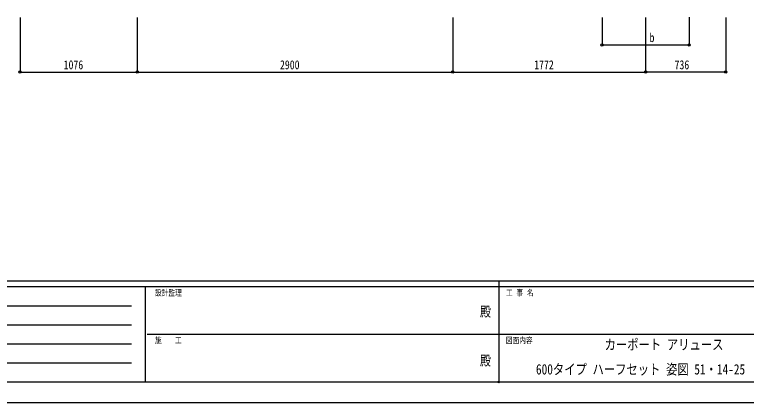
# Model space of a CAD drawing. Units: millimetres, scale not verified. Extents: x -10512 to 10512, y -7425 to 7425.
# Drawn here: x -4461 to 2263, y -7425 to -3863 of the extents above; entities that cross this region are included whole.
import ezdxf
from ezdxf.enums import TextEntityAlignment as Align

# ---------------------------------------------------------------- set-up
doc = ezdxf.new("R2010")
doc.units = ezdxf.units.MM
doc.header["$LTSCALE"] = 30
doc.header["$PDMODE"] = 32
doc.header["$PDSIZE"] = 15
for name, color, linetype in [('0-2_USER1', 3, 'Continuous'), ('0-6_YKK_D', 6, 'Continuous'), ('0-7_YKK_ZWAK', 7, 'Continuous')]:
    doc.layers.add(name, color=color, linetype=linetype)
doc.styles.add('ＭＳ ゴシック', font='')
doc.styles.get('ＭＳ ゴシック').set_extended_font_data('MS Gothic')

msp = doc.modelspace()

# ---------------------------------------------------------------- linework, layer by layer
at = {"layer": '0-6_YKK_D'}
for p, q in [((-4410.19, -3890.74), (-4410.19, -4391.74)), ((-3334.19, -3890.74), (-3334.19, -4391.74)), ((-3334.19, -3890.74), (-3334.19, -4391.74)), ((-434.19, -3890.74), (-434.19, -4391.74)), ((-434.19, -3890.74), (-434.19, -4391.74)), ((937.81, -3890.76), (937.81, -4141.74)), ((1337.81, -3890.74), (1337.81, -4391.74)), ((1337.81, -3890.74), (1337.81, -4391.74)), ((1737.81, -3885.2), (1737.81, -4141.74)), ((2073.81, -3890.74), (2073.81, -4391.74)), ((937.81, -4140.74), (1737.81, -4140.74)), ((-4410.19, -4390.74), (-3334.19, -4390.74)), ((-3334.19, -4390.74), (-434.19, -4390.74)), ((-434.19, -4390.74), (1337.81, -4390.74)), ((2073.81, -4390.74), (1337.81, -4390.74))]:
    msp.add_line(p, q, dxfattribs=at)
for centre in [(937.81, -4140.74), (1737.81, -4140.74), (-4410.19, -4390.74), (-3334.19, -4390.74), (-3334.19, -4390.74), (-434.19, -4390.74), (-434.19, -4390.74), (1337.81, -4390.74), (1337.81, -4390.74), (2073.81, -4390.74)]:
    msp.add_circle(centre, 10.62, dxfattribs=at)
at = {"layer": '0-7_YKK_ZWAK'}
for p, q in [((9737.55, -6312.5), (-9762.45, -6312.5)), ((-12.45, -6312.5), (-12.45, -7237.5)), ((-3262.45, -6362.5), (-9762.45, -6362.5)), ((-3262.45, -6362.5), (-3262.45, -7237.5)), ((-12.45, -6362.5), (-3262.45, -6362.5)), ((3237.55, -6362.5), (-12.45, -6362.5)), ((-9656.2, -6537.5), (-3387.45, -6537.5)), ((-9656.2, -6712.5), (-3387.45, -6712.5)), ((-3243.7, -6800), (-12.45, -6800)), ((-12.45, -6800), (3237.55, -6800)), ((-9656.2, -6887.5), (-3387.45, -6887.5)), ((-9656.2, -7062.5), (-3387.45, -7062.5)), ((-9762.45, -7237.5), (-3262.45, -7237.5)), ((-3262.45, -7237.5), (-12.45, -7237.5)), ((-12.45, -7237.5), (3237.55, -7237.5))]:
    msp.add_line(p, q, dxfattribs=at)
msp.add_lwpolyline([(-10512.5, -7425), (10512.5, -7425), (10512.5, 7425), (-10512.5, 7425)], close=True, dxfattribs=at)
msp.add_point((-12.45, -7237.5), dxfattribs=at)

# ---------------------------------------------------------------- texts
at = {"layer": '0-2_USER1', "style": 'ＭＳ ゴシック', "width": 0.8}
for s, p in [('カーポート アリュース', (960.82, -6970)), ('600タイプ ハーフセット 姿図 51・14-25', (329.88, -7197.5))]:
    msp.add_text(s, height=95.31, dxfattribs=at).set_placement(p, align=Align.BOTTOM_LEFT)
at = {"layer": '0-6_YKK_D', "style": 'ＭＳ ゴシック', "width": 0.8}
for s, p in [('b', (1374.06, -4139.74)), ('1076', (-4010.19, -4389.74)), ('2900', (-2022.19, -4389.74)), ('1772', (313.81, -4389.74)), ('736', (1603.81, -4389.74))]:
    msp.add_text(s, height=82.48, dxfattribs=at).set_placement(p, align=Align.BOTTOM_LEFT)
at = {"layer": '0-7_YKK_ZWAK', "style": 'ＭＳ ゴシック', "width": 0.8}
for s, height, p in [('設計監理', 54.99, (-3170.78, -6462.5)), ('工 事 名', 54.99, (53.17, -6462.5)), ('殿', 91.64, (-184.17, -6664.58)), ('施\u3000\u3000工', 54.99, (-3170.78, -6900)), ('図面内容', 54.99, (53.17, -6900)), ('殿', 91.64, (-184.17, -7114.58))]:
    msp.add_text(s, height=height, dxfattribs=at).set_placement(p, align=Align.BOTTOM_LEFT)

doc.saveas('drawing.dxf')
